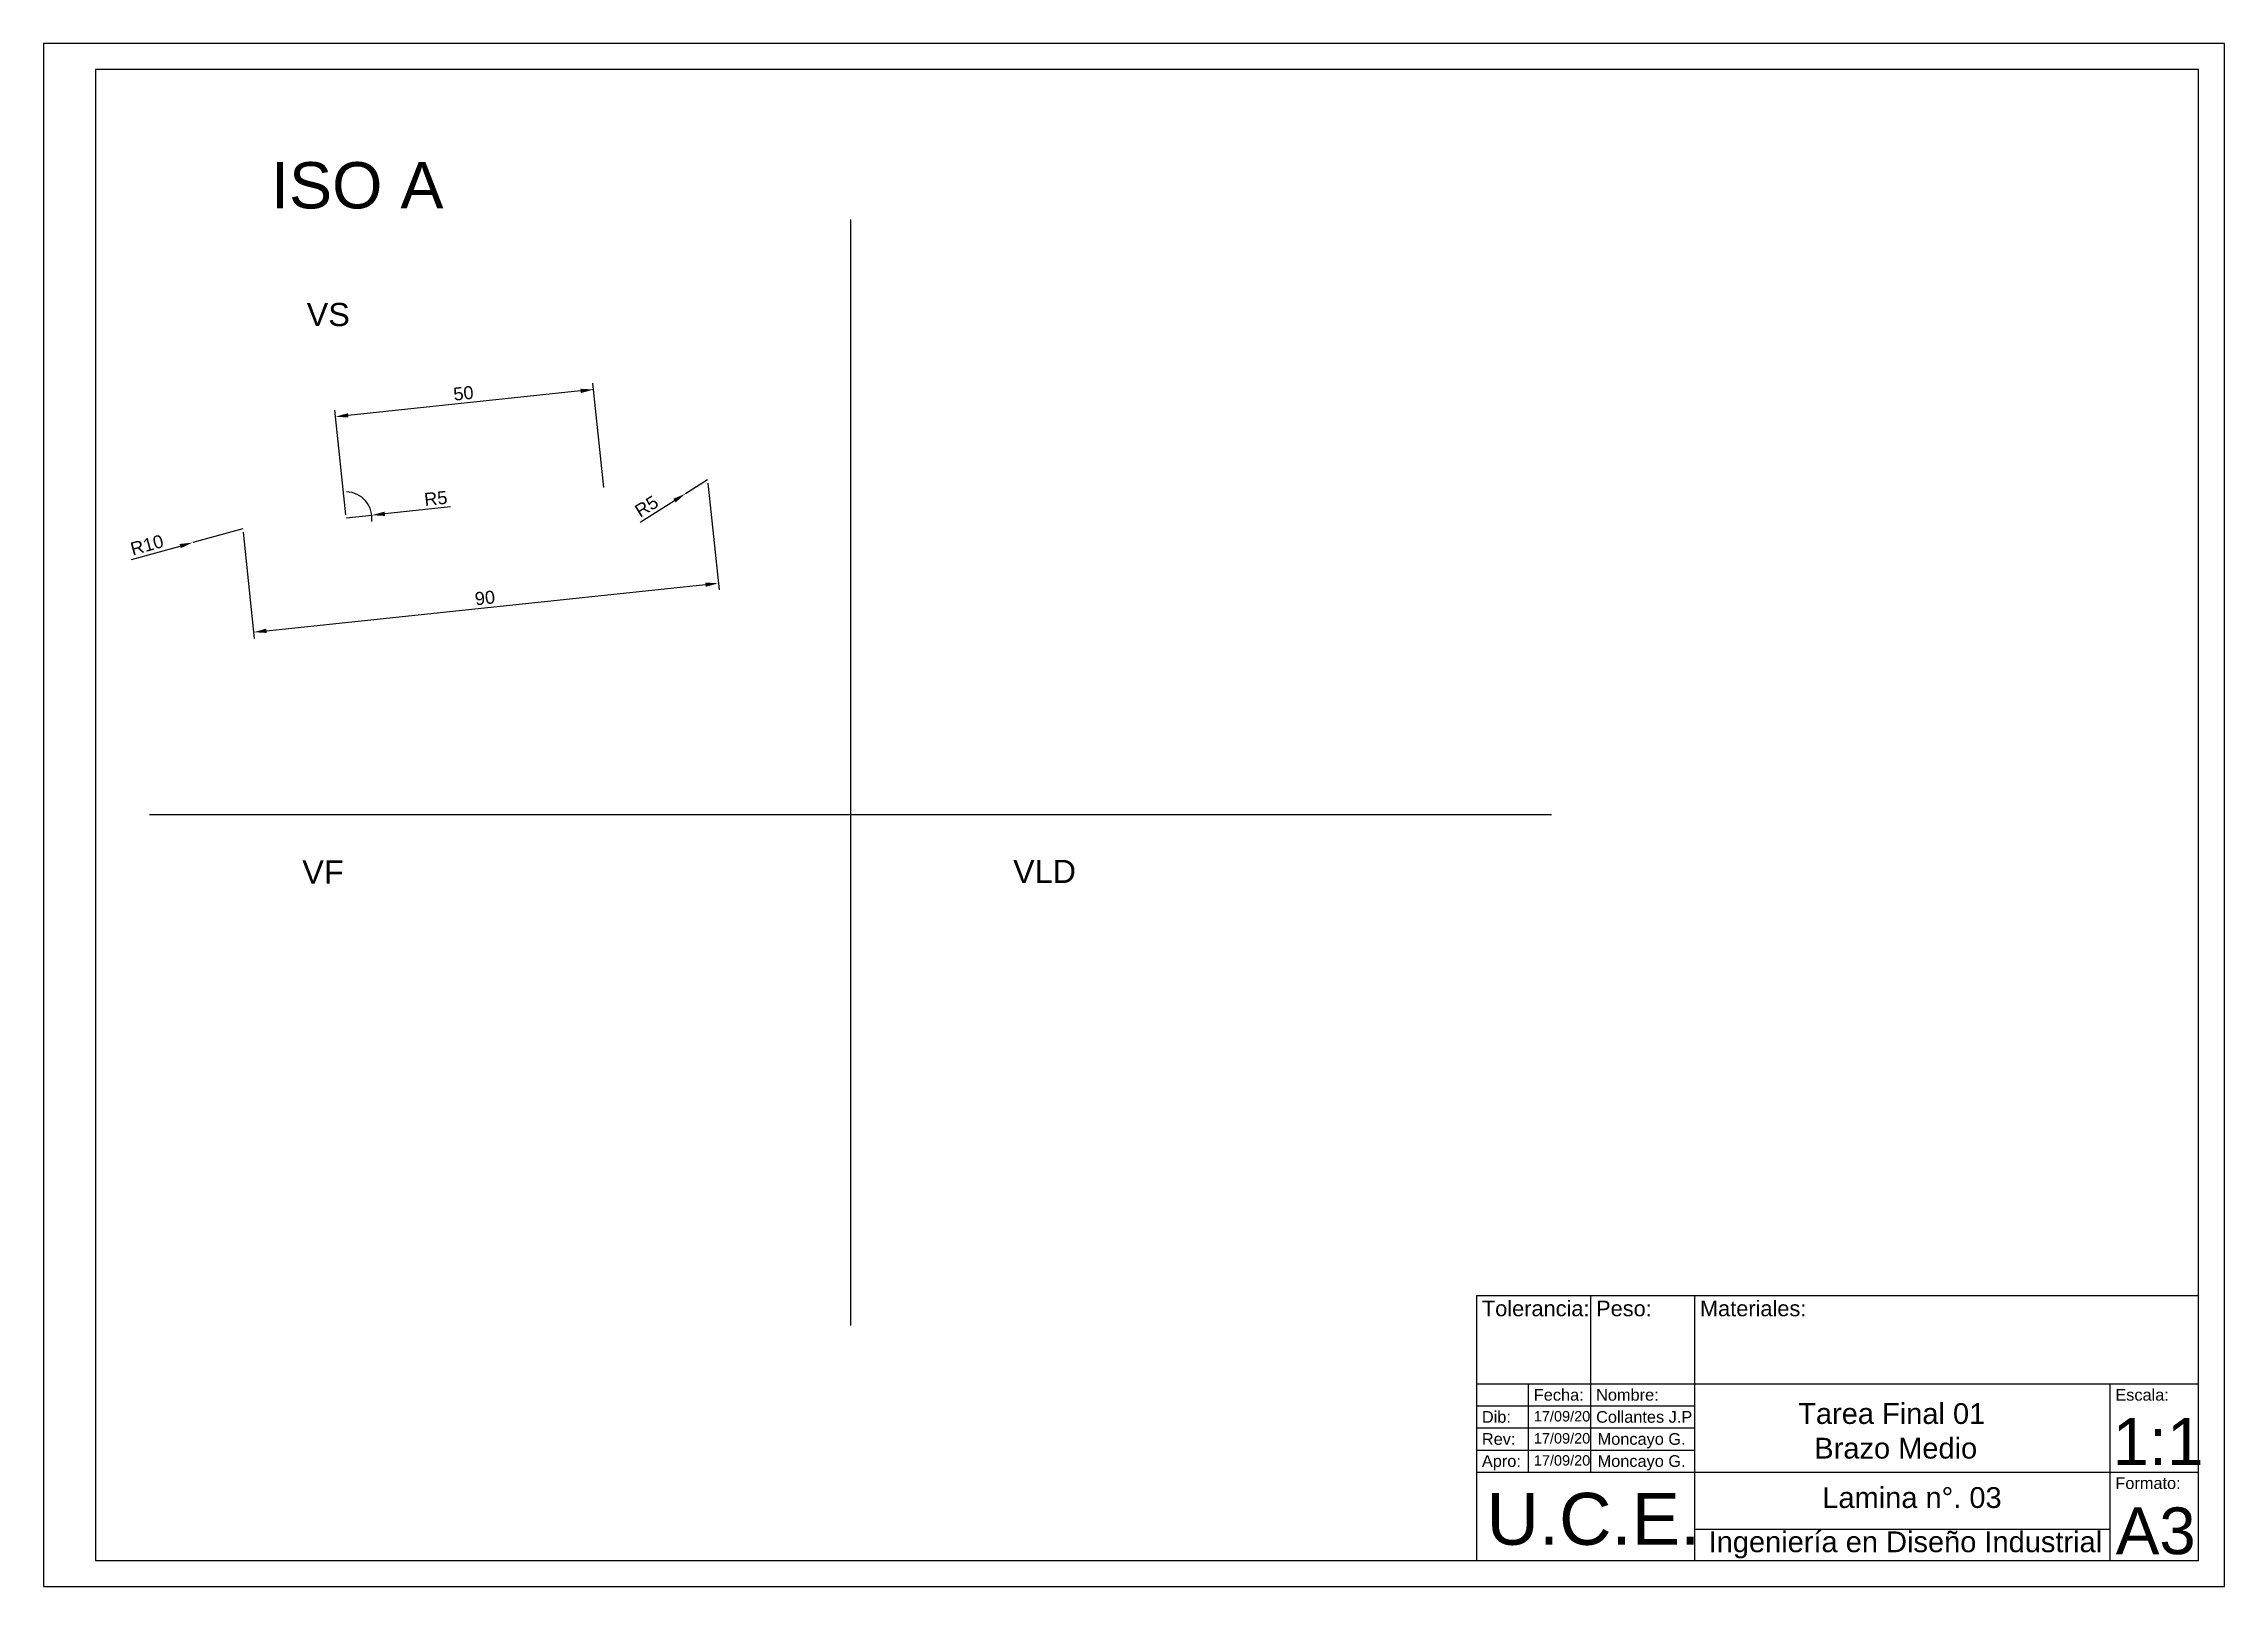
# Paper-space layout 'BrazoMedio' of a CAD drawing. Header units: inches, sheet in millimetres. Extents: x 0 to 420, y 0 to 297.
import ezdxf

# ---------------------------------------------------------------- set-up
doc = ezdxf.new("R2010")
doc.units = ezdxf.units.IN
doc.header["$MEASUREMENT"] = 0
doc.layers.add('Cotas', color=172, linetype='Continuous', lineweight=9)
doc.styles.get("Standard").update_dxf_attribs({"font": 'arial.ttf'})
doc.dimstyles.new('ISO-25', dxfattribs={"dimtxt": 2.5, "dimasz": 2.5, "dimexe": 1.25, "dimexo": 0.625, "dimtad": 1, "dimdec": 3, "dimtxsty": 'Standard', "dimcen": 2.5, "dimadec": 0, "dimazin": 0, "dimtfac": 1, "dimtdec": 3, "dimtmove": 0, "dimatfit": 3, "dimfxl": 1, "dimarcsym": 0})

# ---------------------------------------------------------------- blocks, each defined once
blk = doc.blocks.new('*D21')
at = {"layer": 'Cotas', "color": 0, "lineweight": -2, "transparency": 16777216}
for p, q in [((127.9201404252369, 212.388220045999), (130.0775808174856, 191.8615458658864)), ((38.41316984209217, 202.980658351909), (40.57061023434088, 182.4539841717964)), ((42.92625439367697, 183.9584576991759), (127.4606154999804, 192.8433770769276))]:
    blk.add_line(p, q, dxfattribs=at)
at = {"layer": 'Cotas', "color": 0, "transparency": 16777216}
for points in [[(127.4170619736188, 193.2577611999977), (127.5041690263419, 192.4289929538575), (129.946920238401, 193.1046982350967)], [(42.88270086731545, 184.372841822246), (42.9698079200385, 183.5440735761058), (40.4399496552563, 183.6971365410068)]]:
    blk.add_solid(points, dxfattribs=at)
at = {"layer": 'Defpoints', "color": 0, "transparency": 16777216}
for p in [(127.8548101356946, 213.0097962306041), (38.34783955254989, 203.6022345365142), (129.946920238401, 193.1046982350967)]:
    blk.add_point(p, dxfattribs=at)
at = {"layer": 'Cotas', "color": 0, "transparency": 16777216, "insert": (84.99468113280504, 190.291933611339), "char_height": 2.5, "attachment_point": 5, "rotation": 6.000000000000722}
blk.add_mtext('90', dxfattribs=at)
blk = doc.blocks.new('*D22')
at = {"layer": 'Cotas', "color": 0, "lineweight": -2, "transparency": 16777216}
for p, q in [((107.8990419387858, 211.5408031498552), (105.7856298491627, 231.6485760124929)), ((103.4299856898266, 230.1441024851135), (58.67650039825448, 225.44032163807)), ((58.1729471703723, 206.3143799864735), (56.05953508074924, 226.4221528491112))]:
    blk.add_line(p, q, dxfattribs=at)
at = {"layer": 'Cotas', "color": 0, "transparency": 16777216}
for points in [[(103.3864321634651, 230.5584866081836), (103.4735392161881, 229.7297183620433), (105.9162904282473, 230.4054236432825)], [(58.63294687189295, 225.8547057611401), (58.72005392461598, 225.0259375149999), (56.19019565983379, 225.1790004799009)]]:
    blk.add_solid(points, dxfattribs=at)
at = {"layer": 'Defpoints', "color": 0, "transparency": 16777216}
for p in [(56.19019565983379, 225.1790004799009), (107.9643722283281, 210.91922696525), (58.23827745991457, 205.6928038018683)]:
    blk.add_point(p, dxfattribs=at)
at = {"layer": 'Cotas', "color": 0, "transparency": 16777216, "insert": (80.854489230017, 229.6832282848789), "char_height": 2.5, "attachment_point": 5, "rotation": 5.999999999998861}
blk.add_mtext('50', dxfattribs=at)
blk = doc.blocks.new('*D23')
at = {"layer": 'Cotas', "color": 0, "lineweight": -2, "transparency": 16777216}
for p, q in [((38.34783955255079, 203.6022345365145), (28.70883235821302, 200.939615467345)), ((16.93458124412002, 197.6871699706771), (26.29908055962859, 200.2739607000527))]:
    blk.add_line(p, q, dxfattribs=at)
at = {"layer": 'Cotas', "color": 0, "transparency": 16777216}
blk.add_solid([(26.1881380984132, 200.6755859998167), (26.41002302084398, 199.8723354002886), (28.70883235821302, 200.939615467345)], dxfattribs=at)
at = {"layer": 'Defpoints', "color": 0, "transparency": 16777216}
for p in [(38.34783955255079, 203.6022345365145), (28.70883235821302, 200.939615467345)]:
    blk.add_point(p, dxfattribs=at)
at = {"layer": 'Cotas', "color": 0, "transparency": 16777216, "insert": (19.90567596743134, 200.4805300768358), "char_height": 2.5, "attachment_point": 5, "rotation": 15.441948999034828}
blk.add_mtext('R10', dxfattribs=at)
blk = doc.blocks.new('*D24')
at = {"layer": 'Cotas', "color": 0, "lineweight": -2, "transparency": 16777216}
for p, q in [((127.8548101356955, 213.0097962306045), (123.6160570164998, 210.3578211186343)), ((114.8841099360286, 204.8946800284911), (121.496680456902, 209.0318335626492))]:
    blk.add_line(p, q, dxfattribs=at)
at = {"layer": 'Cotas', "color": 0, "transparency": 16777216}
blk.add_solid([(121.2756825309045, 209.3850629892489), (121.7176783828995, 208.6786041360496), (123.6160570164998, 210.3578211186343)], dxfattribs=at)
at = {"layer": 'Defpoints', "color": 0, "transparency": 16777216}
for p in [(123.6160570164998, 210.3578211186343), (127.8548101356955, 213.0097962306045)]:
    blk.add_point(p, dxfattribs=at)
at = {"layer": 'Cotas', "color": 0, "transparency": 16777216, "insert": (116.1249100802029, 207.9078665198101), "char_height": 2.5, "attachment_point": 5, "rotation": 32.03214878469682}
blk.add_mtext('R5', dxfattribs=at)
blk = doc.blocks.new('*D25')
at = {"layer": 'Cotas', "color": 0, "lineweight": -2, "transparency": 16777216}
for p, q in [((58.23827745991731, 205.6928038018687), (63.21030294318507, 206.2209728976475)), ((78.36657735754446, 207.8309959716939), (65.69631568481896, 206.4850574455369))]:
    blk.add_line(p, q, dxfattribs=at)
blk.add_arc((58.23827745991731, 205.6928038018687), 4.999999999999986, 351.7397399336731, 88.83802756086475, dxfattribs=at)
at = {"layer": 'Cotas', "color": 0, "transparency": 16777216}
blk.add_solid([(65.65230159350406, 206.8993929024759), (65.74032977613386, 206.0707219885979), (63.21030294318507, 206.2209728976475)], dxfattribs=at)
at = {"layer": 'Defpoints', "color": 0, "transparency": 16777216}
for p in [(63.21030294318507, 206.2209728976475), (58.23827745991731, 205.6928038018687)]:
    blk.add_point(p, dxfattribs=at)
at = {"layer": 'Cotas', "color": 0, "transparency": 16777216, "insert": (75.53102086521697, 209.4367659452797), "char_height": 2.5, "attachment_point": 5, "rotation": 6.063684811943697}
blk.add_mtext('R5', dxfattribs=at)

psp = doc.layouts.new('BrazoMedio')

# ---------------------------------------------------------------- linework, layer by layer
for p, q in [((419.9999994526675, 297.0000000424299), (-5.473325472848956e-07, 297.0000000424299)), ((-5.473325472848956e-07, 297.0000000424299), (-5.473325472848956e-07, 4.242986051394837e-08)), ((419.9999994526675, 4.242986051394837e-08), (419.9999994526675, 297.0000000424299)), ((414.9999994526675, 292.0000000424301), (9.999999452667453, 292.0000000424299)), ((9.999999452667453, 292.0000000424299), (9.999999452667453, 5.000000042430088)), ((414.9999994526675, 5.000000042429861), (414.9999994526675, 292.0000000424301)), ((155.406147122708, 263.1407382204678), (155.406147122708, 50.23951904300726)), ((155.406147122708, 148.50000004243), (20.40614712270803, 148.50000004243)), ((290.406147122708, 148.50000004243), (155.406147122708, 148.50000004243)), ((275.9999994526675, 56.00000004243009), (414.9999994526675, 56.00000004242986)), ((275.9999994526675, 5.000000042429861), (275.9999994526675, 56.00000004243009)), ((297.9999994526675, 22.00000004242986), (297.9999994526675, 56.00000004243009)), ((317.9999994526675, 5.000000042429861), (317.9999994526675, 56.00000004243009)), ((275.9999994526675, 39.00000004242986), (414.9999994526675, 39.00000004242986)), ((285.9999994526675, 22.00000004242986), (285.9999994526675, 39.00000004242986)), ((397.9999994526675, 5.000000042429861), (397.9999994526675, 39.00000004242986)), ((275.9999994526675, 34.75000004242986), (317.9999994526675, 34.75000004243009)), ((275.9999994526675, 30.50000004242986), (317.9999994526675, 30.50000004243009)), ((275.9999994526675, 26.25000004242986), (317.9999994526675, 26.25000004243009)), ((275.9999994526675, 22.00000004242986), (414.9999994526675, 22.00000004242986)), ((317.9999994526675, 11.00000004242986), (397.9999994526675, 11.00000004242986)), ((9.999999452667453, 5.000000042429861), (414.9999994526675, 5.000000042429861)), ((275.9999994526675, 8.00000004242986), (275.9999994526675, 8.00000004242986)), ((275.9999994526675, 8.000000042429633), (275.9999994526675, 8.000000042429633)), ((-5.473325472848956e-07, 4.242986051394837e-08), (419.9999994526675, 4.242986051394837e-08))]:
    psp.add_line(p, q)

# ---------------------------------------------------------------- texts
for s, height, p in [('ISO A', 8.912217692335446, (43.80476061968488, 265.2762610693321, 4786.981197864431)), ('VS', 4.456108846167723, (50.67201467503469, 242.6268941385997, 2393.490598932216)), ('VF', 4.456108846167723, (49.82415558692651, 135.2883774392663, 2393.490598932216)), ('VLD', 4.456108846167723, (186.7174776749796, 135.4093254669452, 2393.490598932216))]:
    psp.add_text(s, height=height).set_placement(p)
at = {"attachment_point": 1}
for s, width, insert, char_height in [('Tolerancia:', 22, (276.9999994526675, 55.00000004243009), 3), ('Peso:', 22, (298.9999994526675, 55.00000004243009), 3), ('Materiales:', 22, (318.9999994526675, 55.00000004243009), 3), ('Fecha:', 22, (286.9999994526675, 38.00000004242986), 2.25), ('Nombre:', 22, (298.9999994526675, 38.00000004242986), 2.25), ('Escala:', 22, (398.9999994526675, 38.00000004242986), 2.25), ('Dib:', 22, (276.9999994526675, 33.75000004242986), 2.25), ('Collantes J.P', 22, (298.9999994526675, 33.75000004243009), 2.25), ('    Tarea Final 01 ^J      Brazo Medio', 78.09523422577695, (331.7078983865106, 35.27118221165836), 4), ('Rev:', 22, (276.9999994526675, 29.50000004242986), 2.25), ('1:1', 38.12398918913777, (398.4784391861917, 32.38192746268248), 9), ('Apro:', 22, (276.9999994526675, 25.25000004242986), 2.25), ('Formato:', 22, (398.9999994526675, 21.00000004242986), 2.25), ('U.C.E.', 38.12398918913777, (277.8999994526675, 18.00000004242986), 10), ('Lamina n°. 03', 78.09523422577695, (342.5631029936808, 19.09719089587986), 4), ('A3', 38.12398918913777, (399.0906367881239, 15.19702273889868), 9), ('Ingeniería en Diseño Industrial', 78.09523422577695, (320.6714682771194, 10.57896327571063), 4)]:
    psp.add_mtext_dynamic_manual_height_columns(s, width=width, gutter_width=12.5, heights=[0], dxfattribs=dict(at, insert=insert, char_height=char_height))
at = {"ltscale": 0.01, "attachment_point": 1}
for s, insert, char_height in [('17/09/20', (286.9999994526675, 33.75000004242963), 2), ('17/09/20', (286.9999994526675, 29.50000004242963), 2), ('Moncayo G.', (299.2875142294938, 29.50000004242986), 2.25), ('17/09/20', (286.9999994526675, 25.25000004242963), 2), ('Moncayo G.', (299.2875142294938, 25.25000004243009), 2.25)]:
    psp.add_mtext_dynamic_manual_height_columns(s, width=22, gutter_width=12.5, heights=[0], dxfattribs=dict(at, insert=insert, char_height=char_height))

# ---------------------------------------------------------------- dimensions: what is measured, and where the dimension line sits
at = {"layer": 'Cotas'}
for p1, p2, distance, picture, middle in [((107.9643722283281, 210.91922696525), (58.23827745991457, 205.6928038018683), -19.593532096964825, '*D22', (80.854489230017, 229.6832282848789)), ((38.34783955254989, 203.6022345365142), (127.8548101356946, 213.0097962306041), -20.014740840005885, '*D21', (84.99468113280504, 190.291933611339))]:
    dim = psp.add_aligned_dim(p1=p1, p2=p2, distance=distance, dimstyle='ISO-25', override={"dimlfac": -1}, dxfattribs=at)
    dim.commit()
    dim.dimension.update_dxf_attribs({"geometry": picture, "text_midpoint": middle})
dim = psp.add_radius_dim(center=(58.23827745991731, 205.6928038018687), mpoint=(63.21030294318507, 206.2209728976475), dimstyle='ISO-25', override={"dimlfac": -1}, dxfattribs=at)
dim.commit()
dim.dimension.update_dxf_attribs({"geometry": '*D25', "text_midpoint": (75.73133602023267, 207.55105914535), "dimtype": 164})
for center, mpoint, picture, middle in [((127.8548101356955, 213.0097962306045), (123.6160570164998, 210.3578211186343), '*D24', (117.1307069166664, 206.3002630175776)), ((38.34783955255079, 203.6022345365145), (28.70883235821302, 200.939615467345), '*D23', (20.41195500258208, 198.6477379517187))]:
    dim = psp.add_radius_dim(center=center, mpoint=mpoint, dimstyle='ISO-25', override={"dimlfac": -1}, dxfattribs=at)
    dim.commit()
    dim.dimension.update_dxf_attribs({"geometry": picture, "text_midpoint": middle})

doc.saveas('drawing.dxf')
